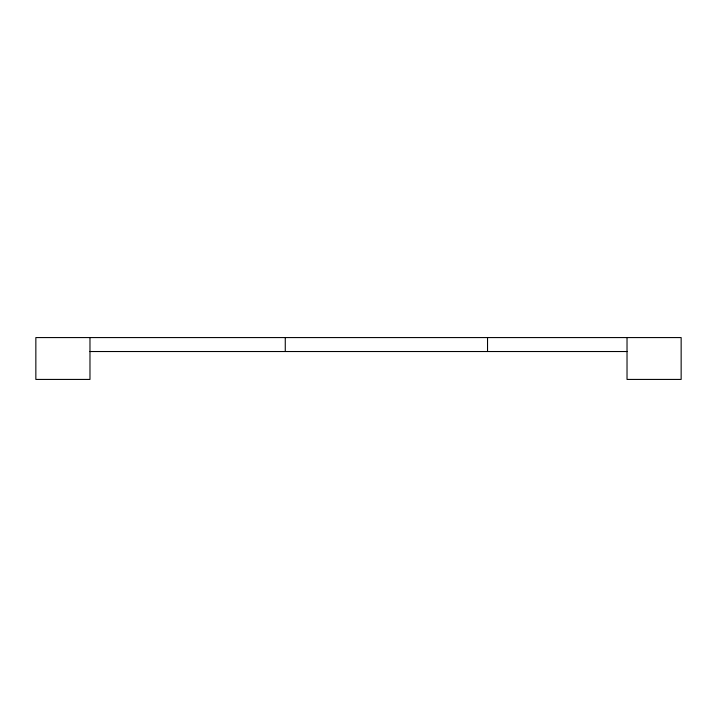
<?xml version="1.0" encoding="UTF-8"?>
<svg xmlns="http://www.w3.org/2000/svg" width="717" height="717" viewBox="0 0 717 717"><rect width="100%" height="100%" fill="white"/><g stroke="black" fill="none" stroke-linecap="round" stroke-linejoin="round"><path stroke-width="1.08" d="M89.975 351.527L627.025 351.527M627.025 337.573L627.025 379.427L681.15 379.427L681.15 337.573L35.85 337.573L35.85 379.427L89.975 379.427L89.975 337.573M487.533 337.573L487.533 351.527M285.267 337.573L285.267 351.527"/></g></svg>
